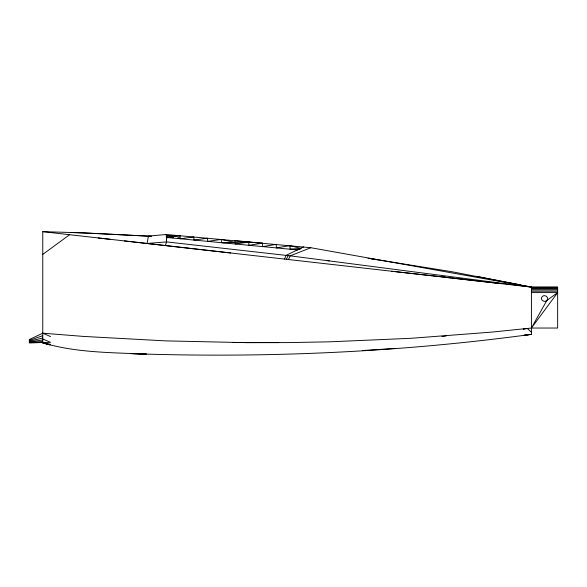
<?xml version="1.0" encoding="UTF-8"?>
<svg xmlns="http://www.w3.org/2000/svg" width="587" height="587" viewBox="0 0 587 587"><rect width="100%" height="100%" fill="white"/><g stroke="black" fill="none" stroke-linecap="round" stroke-linejoin="round"><path stroke-width="0.88" d="M110.231 239.313L98.212 237.955M165.505 245.168L165.424 245.579L166.525 241.888L166.297 234.499L148.474 236.091L147.029 243.488L166.525 241.888L290.191 255.844L531.418 287.087L557.65 287.087L557.65 328.038L531.418 328.038L491.679 332.11L411.201 338.288L329.733 341.817L288.76 342.588L247.685 342.683L165.475 340.878L83.515 336.417L42.763 333.189L29.35 339.55L29.35 342.83L50.533 342.353L42.763 338.948M166.407 240.318L166.935 237.486L166.297 234.499L310.846 247.729L531.418 287.087L531.418 334.377L524.14 335.243L531.418 334.355C398.83 352.354 264.458 358.275 130.74 353.609L146.486 354.144C111.809 352.523 76.295 352.853 42.763 342.83L42.763 231.66L84.234 232.885L151.71 236.282M445.511 277.343L499.214 283.433M326.372 260.533L329.3 260.907M495.237 282.398L496.962 282.626M494.973 282.956L497.233 283.213M476.659 276.367L520.493 284.886M286.419 259.3L288.136 255.609M288.43 259.527L290.191 255.844L310.846 247.729M557.65 292.597L531.418 328.038L546.783 300.529C549.777 297.814 544.831 293.816 542.293 296.494C539.292 299.209 544.237 303.208 546.783 300.529L557.65 292.597L531.418 292.597M42.763 254.406L69.611 234.705M303.618 246.856L286.082 255.374L284.541 259.006M29.35 340.401L42.763 335.683M29.35 341.186L42.763 338.009M301.124 248.477L289.883 245.615L276.426 247.912L276.154 244.383L262.69 246.606L262.418 243.143L234.954 240.677L235.211 243.987L249.57 241.991M446.413 335.881L442.158 336.608L442.026 336.182M262.418 243.143L248.947 245.3L248.69 241.91M221.226 239.437L221.475 242.68L235.093 242.431L221.226 239.437L207.732 241.367L207.49 238.205L193.996 240.061L193.761 236.965L180.26 238.755L180.026 235.732L166.605 235.967L178.448 235.592M29.35 341.869L42.763 340.005M180.026 235.732L166.935 237.486L297.844 249.959M362.414 350.534L395.293 348.421M29.35 342.39L42.763 341.539M222.84 242.813L248.697 242.013M290.704 249.277L300.25 248.991M300.133 248.983L290.161 249.226L289.883 245.615M29.35 342.713L42.763 342.5M531.418 287.278L557.65 287.278M531.418 287.828L557.65 287.828M531.418 288.731L557.65 288.731M531.418 289.839L557.65 289.839M531.418 291.174L557.65 291.174M232.723 342.478L278.788 342.61M71.042 232.496L91.968 233.347M93.788 233.421L150.36 236.29M443.647 277.13L445.548 277.233L391.815 271.253M169.584 237.456L173.246 237.676L170.179 237.434M179.541 238.139L177.744 238.006L179.607 238.168M230.713 252.982L124.451 240.927M42.763 231.66L451.22 277.989M452.1 278.091L531.418 287.087L452.049 271.752L371.6 258.816M367.99 258.324L369.942 258.588M370.903 258.786L378.072 259.806M45.287 343.263L42.763 342.83L50.042 344.973M166.356 236.392L166.326 235.629M50.225 344.261L42.763 342.83L49.301 344.65M42.763 333.189L50.592 336.608M531.418 332.198L527.309 328.456L523.443 329.292L523.296 328.867M166.297 234.499L166.825 236.576"/></g></svg>
